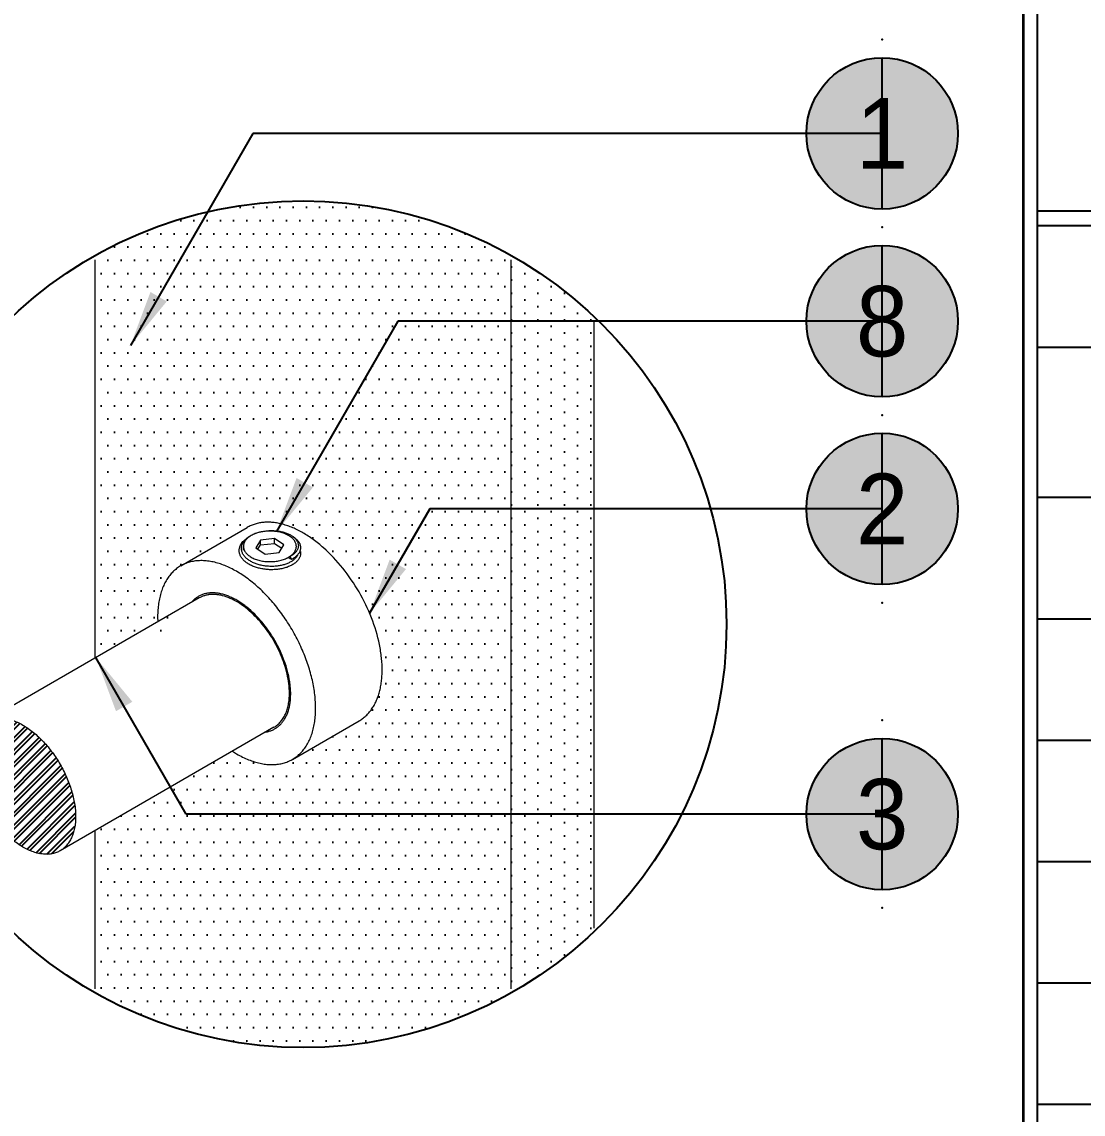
# Model space of a CAD drawing. Header units: millimetres. Extents: x -244126 to 368105, y -173968 to 259060.
# Drawn here: x 27703 to 28643, y 29654 to 30621 of the extents above; entities that cross this region are included whole.
import ezdxf
from ezdxf.enums import TextEntityAlignment as Align
from ezdxf.xclip import XClip

# ---------------------------------------------------------------- set-up
doc = ezdxf.new("R2010")
doc.units = ezdxf.units.MM
doc.header["$MEASUREMENT"] = 0
doc.header["$XCLIPFRAME"] = 0
for name, pattern in [('HIDDEN', [9.525, 6.35, -3.175]), ('TA_HL_003.00000', [19.5, 10.65, -8.85]), ('TA_HL_007.00000', [45.5, 24.85, -20.65])]:
    doc.linetypes.add(name, pattern=pattern)
for name, color, linetype in [('000 - H A T C H', 8, 'Continuous'), ('000 - SYMBOL CON', 1, 'Continuous'), ('000 - T E X T', 4, 'Continuous')]:
    doc.layers.add(name, color=color, linetype=linetype)
doc.styles.add('BROWALLIA', font='BrowalliaUPC.ttf')
doc.styles.add('Cetury Gothic', font='GOTHIC.TTF')
doc.styles.add('TA', font='Cordia New.ttf', dxfattribs={"height": 4.5})

# ---------------------------------------------------------------- blocks, each defined once
blk = doc.blocks.new('A$Cfd196da9')
at = {"color": 0, "linetype": 'ByBlock', "const_width": 0.1}
blk.add_lwpolyline([(-143.5, -98), (96.5, -98), (96.5, 99), (-143.5, 99)], close=True, dxfattribs=at)
blk = doc.blocks.new('A$C5e861bfc')
at = {"color": 3, "linetype": 'Continuous'}
blk.add_line((0.5, -69.317), (43.5, -69.317), dxfattribs=at)
at = {"color": 8, "linetype": 'Continuous'}
for p, q in [((0.5, -74.634), (43.5, -74.634)), ((0.5, -78.934), (43.5, -78.934)), ((0.5, -83.234), (43.5, -83.234)), ((0.5, -87.535), (43.5, -87.535)), ((0.5, -91.835), (43.5, -91.835)), ((0.5, -96.135), (43.5, -96.135))]:
    blk.add_line(p, q, dxfattribs=at)
at = {"color": 3, "linetype": 'Continuous'}
blk.add_lwpolyline([(0.5, -64.479), (43.5, -64.479), (43.5, -65.017), (0.5, -65.017)], close=True, dxfattribs=at)
at = {"layer": '000 - T E X T', "color": 3, "const_width": 0.1}
blk.add_lwpolyline([(0, -197), (44, -197), (44, 0), (0, 0)], close=True, dxfattribs=at)
blk = doc.blocks.new('*U1681')
at = {"layer": '000 - T E X T', "color": 3, "const_width": 2.5}
blk.add_lwpolyline([(7225, 175), (6125, 175), (6125, 5100), (7225, 5100)], close=True, dxfattribs=at)
at = {"layer": '000 - T E X T', "color": 3}
blk.add_lwpolyline([(7212.5, 187.5), (6137.5, 187.5), (6137.5, 5087.5), (7212.5, 5087.5)], close=True, dxfattribs=at)
at = {"xscale": 25, "yscale": 25, "zscale": 25}
blk.add_blockref('A$C5e861bfc', (6125, 5100), dxfattribs=at)
at = {"layer": '000 - T E X T', "color": 3, "xscale": 25, "yscale": 25, "zscale": 25}
blk.add_blockref('A$Cfd196da9', (3712.5, 2625), dxfattribs=at)
at = {"color": 4, "style": 'TA'}
blk.add_attdef('PAPER_SIZE', text='', height=31.27, dxfattribs=at).set_placement((7107.49, 124.68), align=Align.MIDDLE_RIGHT)
blk.add_attdef('SCALE_SIZE', text='', height=31.27, dxfattribs=at).set_placement((7168.89, 125.33), align=Align.MIDDLE_LEFT)
at = {"layer": '000 - T E X T', "color": 250, "style": 'TA'}
for tag, height, p in [('SUPERLINK', 25, (215.81, 5197.07)), ('NAMEFILE', 25, (215.81, 5147.06)), ('SC', 500, (42.05, 4690.13))]:
    blk.add_attdef(tag, text='', height=height, dxfattribs=at).set_placement(p, align=Align.MIDDLE_LEFT)
at = {"layer": '000 - T E X T', "color": 4, "style": 'TA'}
for tag, height, p in [('PRELIM_NAME_JOB_1', 25, (6558.31, 4127.39)), ('PRELIM_NAME_JOB_2', 25, (6558.31, 4072.85)), ('PRELIM_NAME_PROJECT_1', 37.5, (6185.08, 3866.38)), ('PRELIM_NAME_PROJECT_2', 37.5, (6185.08, 3773.88)), ('PRELIM_NAME_PROJECT_3', 37.5, (6185.08, 3681.38)), ('PRELIM_NAME_TITLE_3', 30, (6193.83, 924.85)), ('DRAWING_NO1', 30, (6182.64, 411.44)), ('DRAWING_NO2', 30, (6182.64, 311.43)), ('PRELIM_NAME_TITLE_1', 1.2, (247.75, 43.65)), ('PRELIM_NAME_TITLE_2', 1.2, (247.75, 40.32))]:
    blk.add_attdef(tag, text='', height=height, dxfattribs=at).set_placement(p, align=Align.MIDDLE_LEFT)
at = {"layer": '000 - T E X T', "color": 4, "style": 'Cetury Gothic'}
for tag, p in [('SHEET_NO.', (7019.74, 424.97)), ('TOTAL_SHEET_NO.', (7012.07, 220.5))]:
    blk.add_attdef(tag, text='', height=45, dxfattribs=at).set_placement(p, align=Align.CENTER)
at = {"layer": '000 - T E X T', "color": 4, "style": 'TA'}
blk.add_attdef('NAME_REMARK', (691.07, 216.3), '', height=50, dxfattribs=at)
blk = doc.blocks.new('A$C883bbb3a')
at = {"color": 0, "linetype": 'Continuous', "lineweight": 0, "extrusion": (5.55112e-17, 0.816497, 0.57735)}
for p, q in [((-88.926, 150.901), (-95.997, 146.818)), ((-53.57, 130.488), (-88.926, 150.901)), ((-95.997, 146.818), (-60.642, 126.406)), ((-95.997, 79.912), (-95.997, 146.818)), ((-60.642, 126.406), (-53.57, 130.488)), ((-53.57, 10.083), (-53.57, 130.488)), ((-60.642, 6.001), (-60.642, 126.406)), ((-88.726, 87.747), (-83.069, 91.013)), ((-83.398, 89.085), (-83.398, 89.406)), ((-81.949, 89.935), (-82.342, 89.27)), ((-82.342, 89.27), (-81.541, 88.74)), ((-82.169, 89.155), (-81.949, 89.527)), ((-80.754, 90.071), (-81.949, 89.935)), ((-81.949, 89.527), (-81.949, 89.935)), ((-81.949, 89.527), (-80.754, 89.663)), ((-79.953, 89.542), (-80.754, 90.071)), ((-80.754, 89.663), (-80.754, 90.071)), ((-80.754, 89.663), (-80.126, 89.248)), ((-80.346, 88.876), (-79.953, 89.542)), ((-78.898, 89.33), (-78.898, 89.406)), ((-81.541, 88.74), (-80.346, 88.876)), ((-87.151, 85.019), (-105.33, 74.524)), ((-79.226, 71.293), (-73.569, 74.559)), ((-80.801, 74.021), (-98.98, 63.525)), ((-95.997, 26.413), (-95.997, 65.247)), ((-95.997, 26.413), (-60.642, 6.001)), ((-60.642, 6.001), (-53.57, 10.083))]:
    blk.add_line(p, q, dxfattribs=at)
at = {"color": 0, "linetype": 'Continuous', "lineweight": 0}
for centre, major_axis, start_param, end_param in [((-78.319, 82.786), (4.75, -8.227), 0, 3.141593), ((-83.976, 79.52), (4.75, -8.227), -0.785398, 3.980305), ((-83.976, 79.52), (3.25, -5.629), -0.21525, 3.356842), ((-83.976, 79.52), (-3.175, 5.499), -2.356194, 0), ((-83.976, 79.52), (3.175, -5.499), 0, 0.785398), ((-102.155, 69.024), (3.175, -5.499), -5.497787, 0.785398), ((-83.976, 79.52), (4.75, -8.227), -0.838712, -0.785398)]:
    blk.add_ellipse(centre, major_axis=major_axis, ratio=0.57735, start_param=start_param, end_param=end_param, dxfattribs=at)
at = {"color": 0, "linetype": 'Continuous', "lineweight": 0, "extrusion": (-3.37418e-17, 2.77556e-16, -1)}
blk.add_ellipse((-81.148, 89.406), major_axis=(-2.25, 0), ratio=0.57735, start_param=-5.497787, end_param=0.785398, dxfattribs=at)
at = {"color": 0, "linetype": 'Continuous', "lineweight": 0, "extrusion": (-1.99733e-16, 1.28814e-17, -1)}
blk.add_ellipse((-78.319, 82.786), major_axis=(-3.25, 5.629), ratio=0.57735, start_param=-1.083048, end_param=-1.055781, dxfattribs=at)
at = {"color": 0, "linetype": 'Continuous', "lineweight": 0, "extrusion": (1.68259e-16, 9.71445e-17, -1)}
blk.add_ellipse((-78.319, 82.786), major_axis=(-3.25, 5.629), ratio=0.57735, start_param=-2.085811, end_param=-2.058544, dxfattribs=at)
at = {"color": 0, "linetype": 'Continuous', "lineweight": 0}
for points, knots in [([(-78.787, 88.688), (-78.895, 88.43), (-79.149, 88.192), (-79.506, 88.017), (-79.862, 87.842), (-80.32, 87.732), (-80.801, 87.707), (-81.281, 87.683), (-81.782, 87.744), (-82.217, 87.884), (-82.673, 88.03), (-83.054, 88.261), (-83.291, 88.537), (-83.517, 88.802), (-83.609, 89.107), (-83.55, 89.402), (-83.492, 89.696), (-83.283, 89.98), (-82.961, 90.206), (-82.64, 90.432), (-82.206, 90.599), (-81.735, 90.683), (-81.264, 90.767), (-80.759, 90.766), (-80.304, 90.684), (-79.848, 90.602), (-79.445, 90.438), (-79.166, 90.223), (-78.887, 90.01), (-78.732, 89.747), (-78.727, 89.482), (-78.723, 89.217), (-78.868, 88.952), (-79.139, 88.735), (-79.225, 88.667), (-79.323, 88.603), (-79.432, 88.544)], [24.5727, 24.5727, 24.5727, 24.5727, 25.175026, 25.175026, 25.175026, 25.776887, 25.776887, 25.776887, 26.378325, 26.378325, 26.378325, 27.008025, 27.008025, 27.008025, 27.612184, 27.612184, 27.612184, 28.215164, 28.215164, 28.215164, 28.817144, 28.817144, 28.817144, 29.418301, 29.418301, 29.418301, 30.021635, 30.021635, 30.021635, 30.623032, 30.623032, 30.623032, 31.224969, 31.224969, 31.224969, 31.415927, 31.415927, 31.415927, 31.415927]), ([(-79.068, 90.155), (-78.758, 89.934), (-78.572, 89.659), (-78.543, 89.379), (-78.513, 89.098), (-78.639, 88.812), (-78.9, 88.572), (-79.012, 88.469), (-79.148, 88.374), (-79.304, 88.291)], [29.98111, 29.98111, 29.98111, 29.98111, 30.571404, 30.571404, 30.571404, 31.162435, 31.162435, 31.162435, 31.415927, 31.415927, 31.415927, 31.415927]), ([(-78.556, 88.973), (-78.496, 88.693), (-78.591, 88.403), (-78.827, 88.154), (-79.062, 87.905), (-79.435, 87.699), (-79.885, 87.57), (-80.334, 87.442), (-80.858, 87.393), (-81.37, 87.434), (-81.884, 87.474), (-82.383, 87.606), (-82.785, 87.808), (-83.185, 88.009), (-83.486, 88.28), (-83.639, 88.579), (-83.792, 88.878), (-83.795, 89.204), (-83.648, 89.504), (-83.543, 89.719), (-83.361, 89.921), (-83.12, 90.093)], [24.229164, 24.229164, 24.229164, 24.229164, 24.821211, 24.821211, 24.821211, 25.412246, 25.412246, 25.412246, 26.002435, 26.002435, 26.002435, 26.595314, 26.595314, 26.595314, 27.186092, 27.186092, 27.186092, 27.778307, 27.778307, 27.778307, 28.201722, 28.201722, 28.201722, 28.201722]), ([(-79.304, 88.291), (-79.351, 88.318), (-79.399, 88.345), (-79.483, 88.394), (-79.521, 88.416), (-79.558, 88.437)], [-0.4013921, -0.4013921, -0.4013921, -0.4013921, -0.200696, -0.200696, -0.0419445, -0.0419445, -0.0419445, -0.0419445]), ([(-79.557, 88.472), (-79.541, 88.481), (-79.526, 88.49), (-79.484, 88.514), (-79.458, 88.529), (-79.432, 88.544)], [-0.2407938, -0.2407938, -0.2407938, -0.2407938, -0.150057, -0.150057, 0, 0, 0, 0]), ([(-79.432, 88.544), (-79.411, 88.502), (-79.389, 88.46), (-79.347, 88.375), (-79.325, 88.333), (-79.304, 88.291)], [-0.284294, -0.284294, -0.284294, -0.284294, -0.142147, -0.142147, 0, 0, 0, 0])]:
    blk.add_open_spline(points, degree=3, knots=knots, dxfattribs=at)
for points in [[(-83.12, 90.093), (-83.071, 90.127), (-83.023, 90.162), (-82.974, 90.197)], [(-79.214, 90.259), (-79.166, 90.225), (-79.117, 90.19), (-79.068, 90.155)]]:
    blk.add_open_spline(points, degree=3, dxfattribs=at)
blk = doc.blocks.new('000 - FAMELINE_BUBBLE_TYP.DETAIL_AL.TUBE+SS.DRIVING_ROD_DIA.12.70mm._CUT_VIEW_TYPE_1')
at = {"layer": '000 - H A T C H'}
h = blk.add_hatch(dxfattribs=at)
h.set_pattern_fill('DOTS', color=8, scale=15)
edge = h.paths.add_edge_path()
edge.add_line((-5.012, -9.004), (-14.731, -14.615))
edge.add_line((-14.731, -14.615), (-14.731, -26.134))
edge.add_arc((0, 0), 30, 240.59062, 299.40938)
edge.add_line((14.731, -26.134), (14.731, 26.134))
edge.add_arc((0, 0), 30, 60.59062, 119.40938)
edge.add_line((-14.731, 26.134), (-14.731, -2.395))
edge.add_line((-14.731, -2.395), (-10.304, 0.161))
edge.add_ellipse((-4.714, -2.722), major_axis=(-3.958, 6.856), ratio=0.57735, start_angle=0, end_angle=48.05468, ccw=False)
edge.add_line((-8.672, 4.134), (-3.958, 6.856))
edge.add_ellipse((0, 0), major_axis=(-3.958, 6.856), ratio=0.57735, start_angle=-180, end_angle=0, ccw=False)
edge.add_line((3.958, -6.856), (-0.756, -9.578))
edge.add_ellipse((-4.714, -2.722), major_axis=(-3.958, 6.856), ratio=0.57735, start_angle=135, end_angle=180, ccw=False)
edge.add_ellipse((-4.714, -2.722), major_axis=(-3.958, 6.856), ratio=0.57735, start_angle=131.94532, end_angle=135, ccw=False)
h = blk.add_hatch(dxfattribs=at)
h.set_pattern_fill('DOTS', color=1, scale=15, angle=90)
edge = h.paths.add_edge_path()
edge.add_arc((0, 0), 30, 46.57023, 60.59062)
edge.add_line((14.731, 26.134), (14.731, -26.134))
edge.add_arc((0, 0), 30, 299.40938, 313.42977)
edge.add_line((20.624, -21.787), (20.624, 21.787))
h = blk.add_hatch(dxfattribs=at)
h.set_pattern_fill('ANSI32', color=8, scale=1.666667)
h.set_pattern_definition([(45, (-1092.9686, -12432.86), (-0.441941738, 0.441941738), []), (45, (-1092.67396, -12432.86), (-0.441941738, 0.441941738), [])])
edge = h.paths.add_edge_path()
edge.add_ellipse((-19.863, -11.468), major_axis=(-2.646, 4.583), ratio=0.57735, start_angle=0, end_angle=180)
edge.add_ellipse((-19.863, -11.468), major_axis=(-2.646, 4.583), ratio=0.57735, start_angle=180, end_angle=360)
at = {"layer": '000 - SYMBOL CON', "color": 2, "linetype": 'ByBlock'}
blk.add_circle((0, 0), 30, dxfattribs=at)
at = {"color": 3}
ref = blk.add_blockref('A$C883bbb3a', (65.266, -68.988), dxfattribs=dict(at, xscale=0.8333333333333333, yscale=0.8333333333333333, zscale=0.8333333333333333))
XClip(ref).set_block_clipping_path([(-83.4425528637, 118.4195219494), (-93.2741591539, 115.5327018745), (-101.8942051078, 109.9929347184), (-108.6043458677, 102.2490194701), (-112.8609657359, 92.928322088), (-114.3192186858, 82.7859500417), (-112.8609657359, 72.6435779954), (-108.6043458677, 63.3228806133), (-101.8942051078, 55.5789653649), (-93.2741591539, 50.0391982089), (-83.4425528637, 47.152378134), (-73.195884508, 47.152378134), (-63.3642782177, 50.0391982089), (-54.7442322638, 55.5789653649), (-48.0340915039, 63.3228806133), (-43.7774716357, 72.6435779954), (-42.3192186858, 82.7859500417), (-43.7774716357, 92.928322088), (-48.0340915039, 102.2490194701), (-54.7442322638, 109.9929347184), (-63.3642782177, 115.5327018745), (-73.195884508, 118.4195219494)])
blk = doc.blocks.new('000 - ARROW FOR SYMBOL')
at = {"layer": '000 - SYMBOL CON', "color": 0, "linetype": 'HIDDEN'}
blk.add_solid([(1.289, 1.565), (0, 0), (0.711, 1.899)], dxfattribs=at)
blk = doc.blocks.new('*U3448')
h = blk.add_hatch(color=250)
h.dxf.hatch_style = 1
edge = h.paths.add_edge_path()
edge.add_arc((0, 0), 2.683, 0, 360)
for p in [(0, 3.326), (0, -3.326)]:
    blk.add_point(p)
at = {"layer": '000 - SYMBOL CON', "color": 0, "linetype": 'ByBlock'}
for points in [[(0, 0), (-17.154, 0), (-21.458, -7.455)], [(-17.154, 0), (-17.154, 0), (-21.458, -7.455)]]:
    blk.add_lwpolyline(points, dxfattribs=at)
at = {"layer": '000 - SYMBOL CON', "color": 2}
blk.add_circle((0, 0), 2.683, dxfattribs=at)
at = {"layer": 'Defpoints', "color": 250}
blk.add_line((0, -2.683), (0, 2.683), dxfattribs=at)
at = {"layer": '000 - SYMBOL CON', "color": 0}
blk.add_blockref('000 - ARROW FOR SYMBOL', (-21.458, -7.455), dxfattribs=at)
blk.add_blockref('000 - ARROW FOR SYMBOL', (-21.458, -7.455), dxfattribs=at)
at = {"layer": '000 - T E X T', "style": 'BROWALLIA'}
blk.add_attdef('NO.CODE', text='', height=2.5, dxfattribs=at).set_placement((0, 0), align=Align.MIDDLE_CENTER)
blk = doc.blocks.new('*U3449')
h = blk.add_hatch(color=250)
h.dxf.hatch_style = 1
edge = h.paths.add_edge_path()
edge.add_arc((0, 0), 2.683, 0, 360)
for p in [(0, 3.326), (0, -3.326)]:
    blk.add_point(p)
at = {"layer": '000 - SYMBOL CON', "color": 0, "linetype": 'ByBlock'}
for points in [[(0, 0), (-16.025, 0), (-18.16, -3.698)], [(-16.025, 0), (-16.025, 0), (-18.16, -3.698)]]:
    blk.add_lwpolyline(points, dxfattribs=at)
at = {"layer": '000 - SYMBOL CON', "color": 2}
blk.add_circle((0, 0), 2.683, dxfattribs=at)
at = {"layer": 'Defpoints', "color": 250}
blk.add_line((0, -2.683), (0, 2.683), dxfattribs=at)
at = {"layer": '000 - SYMBOL CON', "color": 0}
blk.add_blockref('000 - ARROW FOR SYMBOL', (-18.16, -3.698), dxfattribs=at)
blk.add_blockref('000 - ARROW FOR SYMBOL', (-18.16, -3.698), dxfattribs=at)
at = {"layer": '000 - T E X T', "style": 'BROWALLIA'}
blk.add_attdef('NO.CODE', text='', height=2.5, dxfattribs=at).set_placement((0, 0), align=Align.MIDDLE_CENTER)
blk = doc.blocks.new('*U3447')
h = blk.add_hatch(color=250)
h.dxf.hatch_style = 1
edge = h.paths.add_edge_path()
edge.add_arc((0, 0), 2.683, 0, 360)
for p in [(0, 3.326), (0, -3.326)]:
    blk.add_point(p)
at = {"layer": '000 - SYMBOL CON', "color": 0, "linetype": 'ByBlock'}
for points in [[(0, 0), (-24.655, 0), (-27.856, 5.545)], [(-24.655, 0), (-24.655, 0), (-27.856, 5.545)]]:
    blk.add_lwpolyline(points, dxfattribs=at)
at = {"layer": '000 - SYMBOL CON', "color": 2}
blk.add_circle((0, 0), 2.683, dxfattribs=at)
at = {"layer": 'Defpoints', "color": 250}
blk.add_line((0, -2.683), (0, 2.683), dxfattribs=at)
at = {"layer": '000 - SYMBOL CON', "color": 0, "xscale": -1, "rotation": 180}
blk.add_blockref('000 - ARROW FOR SYMBOL', (-27.856, 5.545), dxfattribs=at)
blk.add_blockref('000 - ARROW FOR SYMBOL', (-27.856, 5.545), dxfattribs=at)
at = {"layer": '000 - T E X T', "style": 'BROWALLIA'}
blk.add_attdef('NO.CODE', text='', height=2.5, dxfattribs=at).set_placement((0, 0), align=Align.MIDDLE_CENTER)
blk = doc.blocks.new('*U3445')
h = blk.add_hatch(color=250)
h.dxf.hatch_style = 1
edge = h.paths.add_edge_path()
edge.add_arc((0, 0), 2.683, 0, 360)
for p in [(0, 3.326), (0, -3.326)]:
    blk.add_point(p)
at = {"layer": '000 - SYMBOL CON', "color": 0, "linetype": 'ByBlock'}
for points in [[(0, 0), (-22.295, 0), (-26.635, -7.517)], [(-22.295, 0), (-22.295, 0), (-26.635, -7.517)]]:
    blk.add_lwpolyline(points, dxfattribs=at)
at = {"layer": '000 - SYMBOL CON', "color": 2}
blk.add_circle((0, 0), 2.683, dxfattribs=at)
at = {"layer": 'Defpoints', "color": 250}
blk.add_line((0, -2.683), (0, 2.683), dxfattribs=at)
at = {"layer": '000 - SYMBOL CON', "color": 0}
blk.add_blockref('000 - ARROW FOR SYMBOL', (-26.635, -7.517), dxfattribs=at)
blk.add_blockref('000 - ARROW FOR SYMBOL', (-26.635, -7.517), dxfattribs=at)
at = {"layer": '000 - T E X T', "style": 'BROWALLIA'}
blk.add_attdef('NO.CODE', text='', height=2.5, dxfattribs=at).set_placement((0, 0), align=Align.MIDDLE_CENTER)

msp = doc.modelspace()

# ---------------------------------------------------------------- block references
at = {"color": 2, "linetype": 'TA_HL_003.00000'}
msp.add_blockref('*U1681', (22465.05397, 26965.94662), dxfattribs=at)
at = {"color": 3, "xscale": 12.5, "yscale": 12.5, "zscale": 12.5}
msp.add_blockref('000 - FAMELINE_BUBBLE_TYP.DETAIL_AL.TUBE+SS.DRIVING_ROD_DIA.12.70mm._CUT_VIEW_TYPE_1', (27952.22634, 30087.68888), dxfattribs=at)
at = {"layer": '000 - T E X T', "color": 2, "linetype": 'TA_HL_007.00000', "ltscale": 2.5, "xscale": 25, "yscale": 25, "zscale": 25}
for name, p, values in [('*U3445', (28465.07917, 30522.39583), {'NO.CODE': '1'}), ('*U3448', (28465.07917, 30356.11509), {'NO.CODE': '8'}), ('*U3449', (28465.07917, 30189.83435), {'NO.CODE': '2'}), ('*U3447', (28465.07917, 29919.48323), {'NO.CODE': '3'})]:
    msp.add_blockref(name, p, dxfattribs=at).add_auto_attribs(values)

doc.saveas('drawing.dxf')
